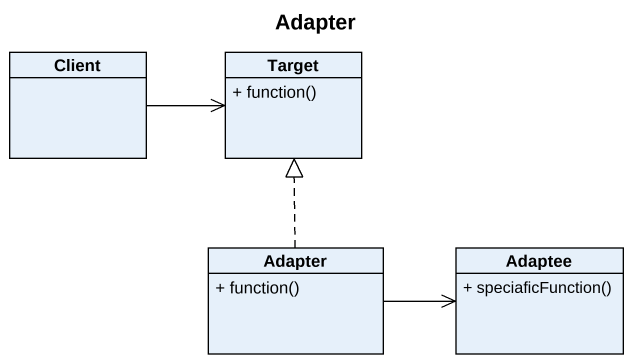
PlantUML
@startuml
title Adapter
hide circle
hide empty members
skinparam classAttributeIconSize 0
class Client
class Target {
  + function()
}
class Adapter {
  + function()
}
class Adaptee {
  + speciaficFunction()
}
Client -right-> Target
Adapter .up.|> Target
Adapter -right-> Adaptee
@enduml
